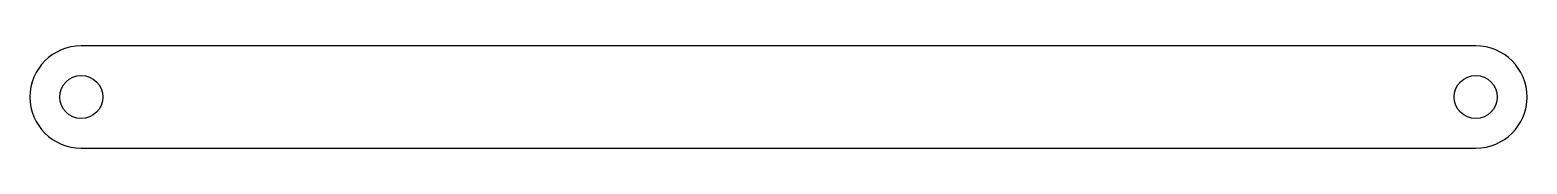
# Model space of a CAD drawing. Header units: millimetres. Extents: x 0 to 730, y 0 to 50.
import ezdxf

# ---------------------------------------------------------------- set-up
doc = ezdxf.new("R2010")
doc.units = ezdxf.units.MM

msp = doc.modelspace()

# ---------------------------------------------------------------- linework, layer by layer
for p, q in [((704.55, 50), (25, 50)), ((25, 0), (704.55, 0))]:
    msp.add_line(p, q)
for centre in [(25, 25), (704.55, 25)]:
    msp.add_circle(centre, 10.5)
for centre, start, end in [((25, 25), 90, 270), ((704.55, 25), -90, 90)]:
    msp.add_arc(centre, 25, start, end)

doc.saveas('drawing.dxf')
